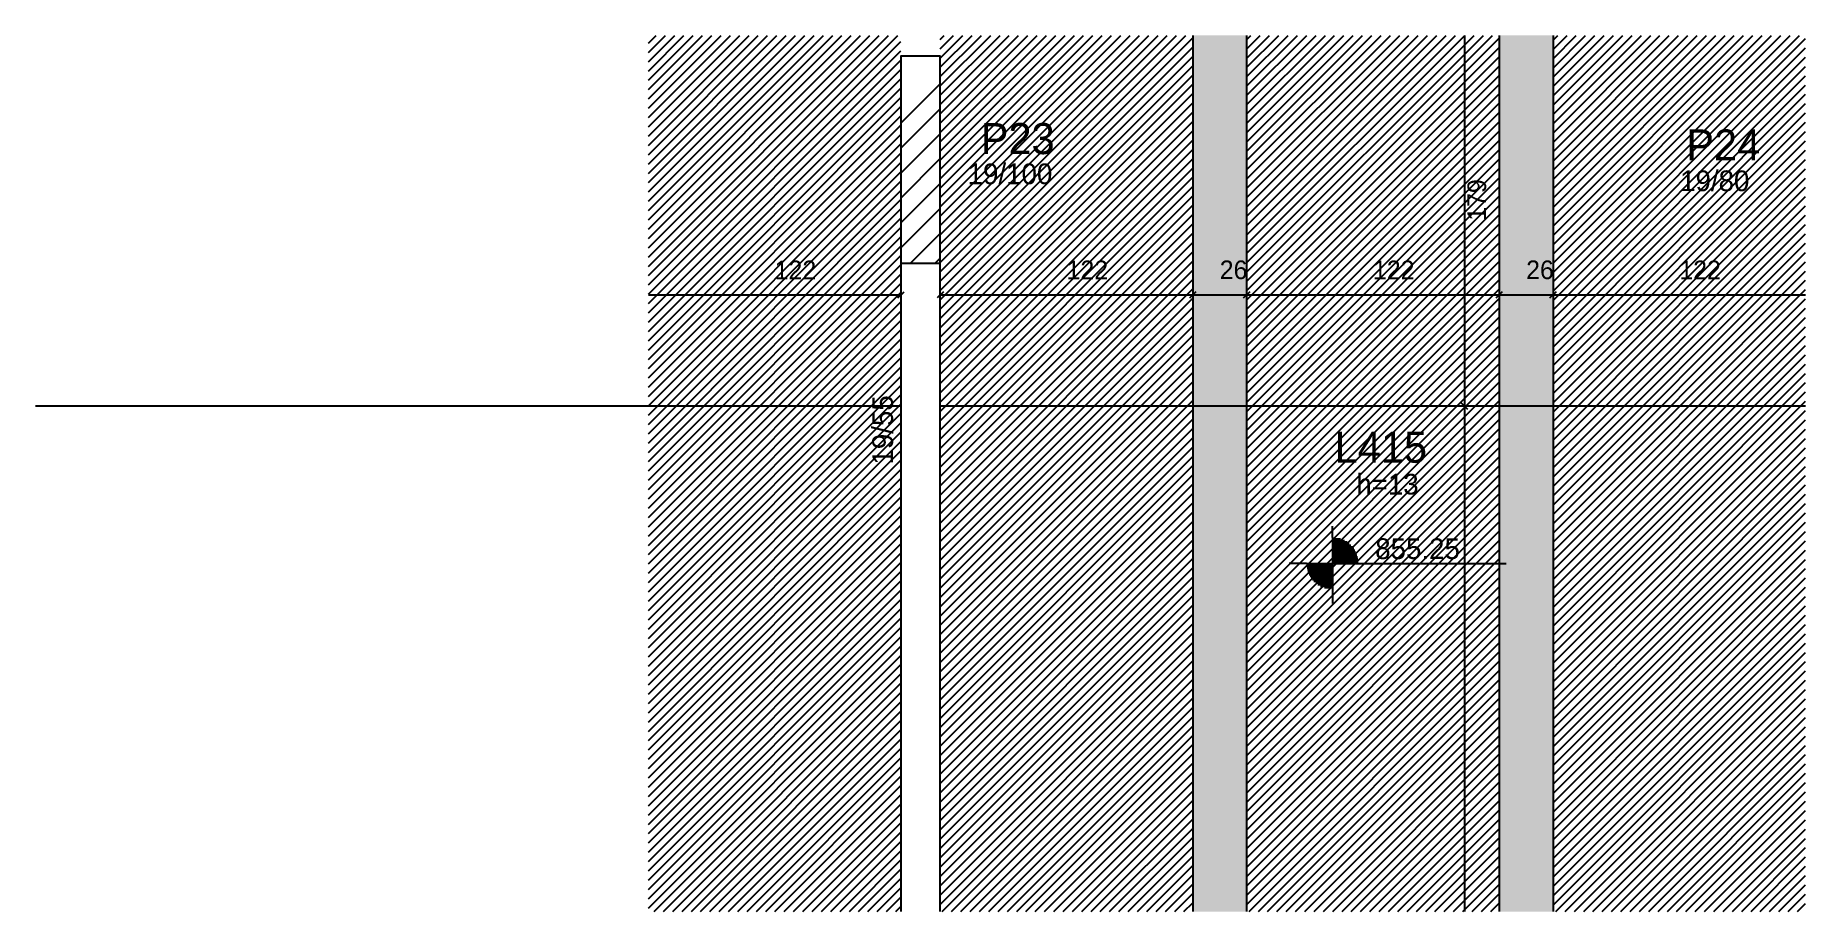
# Model space of a CAD drawing. Header units: metres. Extents: x 4178 to 5033, y 1590 to 2013.
import ezdxf

# ---------------------------------------------------------------- set-up
doc = ezdxf.new("R2010")
doc.units = ezdxf.units.M
for name, color, linetype in [('3', 7, 'Continuous'), ('4', 7, 'Continuous'), ('7', 7, 'Continuous'), ('Hachura', 7, 'Continuous'), ('Painéis', 7, 'Continuous'), ('REAPROVEITAMENTO', 7, 'Continuous')]:
    doc.layers.add(name, color=color, linetype=linetype)

msp = doc.modelspace()

# ---------------------------------------------------------------- hatches: boundary and pattern name
at = {"layer": 'Hachura'}
h = msp.add_hatch(color=7, dxfattribs=at)
h.dxf.hatch_style = 1
h.paths.add_polyline_path([(4737.48, 1590.12), (4763.48, 1590.12), (4763.48, 2013.12), (4737.48, 2013.12), (4737.48, 1590.12)])
h = msp.add_hatch(color=7, dxfattribs=at)
h.dxf.hatch_style = 1
h.paths.add_polyline_path([(4885.48, 1590.12), (4911.48, 1590.12), (4911.48, 2013.12), (4885.48, 2013.12), (4885.48, 1590.12)])
at = {"layer": 'REAPROVEITAMENTO'}
h = msp.add_hatch(dxfattribs=at)
h.set_pattern_fill('ANSI31')
h.paths.add_polyline_path([(4596.48, 1590.12), (4474.48, 1590.12), (4474.48, 2013.12), (4596.48, 2013.12), (4596.48, 1590.12)])
h = msp.add_hatch(dxfattribs=at)
h.set_pattern_fill('ANSI31')
h.paths.add_polyline_path([(4737.47, 1590.12), (4615.47, 1590.12), (4615.47, 2013.12), (4737.47, 2013.12), (4737.47, 1590.12)])
h = msp.add_hatch(dxfattribs=at)
h.set_pattern_fill('ANSI31')
h.paths.add_polyline_path([(4885.48, 1590.12), (4763.48, 1590.12), (4763.48, 2013.12), (4885.48, 2013.12), (4885.48, 1590.12)])
h = msp.add_hatch(dxfattribs=at)
h.set_pattern_fill('ANSI31')
h.paths.add_polyline_path([(5033.48, 1590.12), (4911.48, 1590.12), (4911.48, 2013.12), (5033.48, 2013.12), (5033.48, 1590.12)])

# ---------------------------------------------------------------- linework, layer by layer
at = {"layer": '3', "color": 3, "lineweight": 25}
for p, q in [((4596.47, 1970.69), (4615.47, 1989.69)), ((4596.47, 1958.67), (4615.47, 1977.67)), ((4596.47, 1946.65), (4615.47, 1965.65)), ((4596.47, 1934.63), (4615.47, 1953.63)), ((4596.47, 1922.61), (4615.47, 1941.61)), ((4596.47, 1910.58), (4615.47, 1929.58)), ((4601.03, 1903.12), (4615.47, 1917.56)), ((4613.05, 1903.12), (4615.47, 1905.54)), ((4804.92, 1770.74), (4804.92, 1776.25)), ((4804.92, 1770.74), (4804.92, 1745.74)), ((4804.92, 1770.13), (4808.77, 1770.13)), ((4804.92, 1769.34), (4810.67, 1769.34)), ((4804.92, 1768.55), (4812, 1768.55)), ((4804.92, 1767.76), (4813.03, 1767.76)), ((4804.92, 1766.96), (4813.88, 1766.96)), ((4804.92, 1766.17), (4814.59, 1766.17)), ((4804.92, 1765.38), (4815.19, 1765.38)), ((4804.92, 1764.58), (4815.69, 1764.58)), ((4804.92, 1763.79), (4816.12, 1763.79)), ((4804.92, 1763), (4816.48, 1763)), ((4804.92, 1762.21), (4816.78, 1762.21)), ((4792.42, 1758.24), (4784, 1758.24)), ((4792.42, 1758.24), (4817.42, 1758.24)), ((4804.92, 1757.45), (4792.42, 1757.45)), ((4804.92, 1756.66), (4792.52, 1756.66)), ((4804.92, 1755.86), (4792.65, 1755.86)), ((4804.92, 1755.07), (4792.83, 1755.07)), ((4804.92, 1754.28), (4793.07, 1754.28)), ((4804.92, 1753.48), (4793.36, 1753.48)), ((4804.92, 1761.41), (4817.01, 1761.41)), ((4804.92, 1760.62), (4817.19, 1760.62)), ((4804.92, 1759.83), (4817.32, 1759.83)), ((4804.92, 1759.03), (4817.42, 1759.03)), ((4817.42, 1758.24), (4888.85, 1758.24)), ((4804.92, 1752.69), (4793.72, 1752.69)), ((4804.92, 1751.9), (4794.15, 1751.9)), ((4804.92, 1751.11), (4794.66, 1751.11)), ((4804.92, 1750.31), (4795.26, 1750.31)), ((4804.92, 1749.52), (4795.97, 1749.52)), ((4804.92, 1748.73), (4796.82, 1748.73)), ((4804.92, 1747.93), (4797.85, 1747.93)), ((4804.92, 1747.14), (4799.17, 1747.14)), ((4804.92, 1746.35), (4801.07, 1746.35)), ((4804.92, 1745.74), (4804.92, 1738.87))]:
    msp.add_line(p, q, dxfattribs=at)
for points in [[(4596.47, 1903.12), (4596.47, 1590.12)], [(4615.47, 1590.12), (4615.47, 1903.12)]]:
    msp.add_lwpolyline(points, dxfattribs=at)
at = {"layer": '7', "color": 7, "lineweight": 25}
msp.add_lwpolyline([(4596.47, 1903.12), (4615.47, 1903.12), (4615.47, 2003.12), (4596.47, 2003.12), (4596.47, 1903.12)], dxfattribs=at)
at = {"layer": 'Painéis', "color": 200, "lineweight": 25}
for p, q in [((4737.48, 2013.12), (4737.48, 1590.12)), ((4763.48, 2013.12), (4763.48, 1590.12)), ((4885.48, 2013.12), (4885.48, 1590.12)), ((4911.48, 2013.12), (4911.48, 1590.12)), ((4596.38, 1834.12), (4178.38, 1834.12)), ((5033.38, 1834.12), (4615.38, 1834.12))]:
    msp.add_line(p, q, dxfattribs=at)
at = {"layer": 'Painéis', "color": 4, "lineweight": 25}
for p, q in [((4868.73, 2013.12), (4868.73, 1834.12)), ((4474.48, 1887.87), (4596.47, 1887.87)), ((4615.47, 1887.87), (4737.48, 1887.87)), ((4737.48, 1887.87), (4763.48, 1887.87)), ((4763.48, 1887.87), (4885.48, 1887.87)), ((4885.48, 1887.87), (4911.48, 1887.87)), ((4911.48, 1887.87), (5033.47, 1887.87)), ((4868.73, 1834.12), (4868.73, 1590.12))]:
    msp.add_line(p, q, dxfattribs=at)
at = {"layer": 'Painéis', "color": 0, "lineweight": 25}
for p, q in [((4594.97, 1886.37), (4597.97, 1889.37)), ((4616.97, 1889.37), (4613.97, 1886.37)), ((4735.98, 1886.37), (4738.98, 1889.37)), ((4738.98, 1889.37), (4735.98, 1886.37)), ((4761.98, 1886.37), (4764.98, 1889.37)), ((4764.98, 1889.37), (4761.98, 1886.37)), ((4883.98, 1886.37), (4886.98, 1889.37)), ((4886.98, 1889.37), (4883.98, 1886.37)), ((4909.98, 1886.37), (4912.98, 1889.37)), ((4912.98, 1889.37), (4909.98, 1886.37)), ((4867.23, 1835.62), (4870.23, 1832.62)), ((4870.23, 1832.62), (4867.23, 1835.62))]:
    msp.add_line(p, q, dxfattribs=at)

# ---------------------------------------------------------------- texts
at = {"layer": '3', "color": 3, "lineweight": 25}
for s, p in [('19/100', (4628.71, 1941.29)), ('19/80', (4972.87, 1937.93)), ('h=13', (4816.44, 1791.47)), ('855.25', (4825.58, 1760.31))]:
    msp.add_text(s, height=10, dxfattribs=at).set_placement(p)
msp.add_text('19/55', height=10, rotation=90, dxfattribs=at).set_placement((4592.63, 1805.92))
at = {"layer": '4', "color": 4, "lineweight": 25}
for s, p in [('P23', (4635.04, 1955.82)), ('P24', (4975.85, 1952.74)), ('L415', (4805.99, 1806.82))]:
    msp.add_text(s, height=15, dxfattribs=at).set_placement(p)
at = {"layer": 'Painéis', "color": 240, "lineweight": 25}
msp.add_text('179', height=9, rotation=90, dxfattribs=at).set_placement((4879.14, 1923.62))
for s, p in [('122', (4535.48, 1895.42)), ('122', (4676.48, 1895.42)), ('26', (4750.48, 1895.46)), ('122', (4824.48, 1895.42)), ('26', (4898.48, 1895.46)), ('122', (4972.48, 1895.42))]:
    msp.add_text(s, height=9, dxfattribs=at).set_placement(p)

doc.saveas('drawing.dxf')
